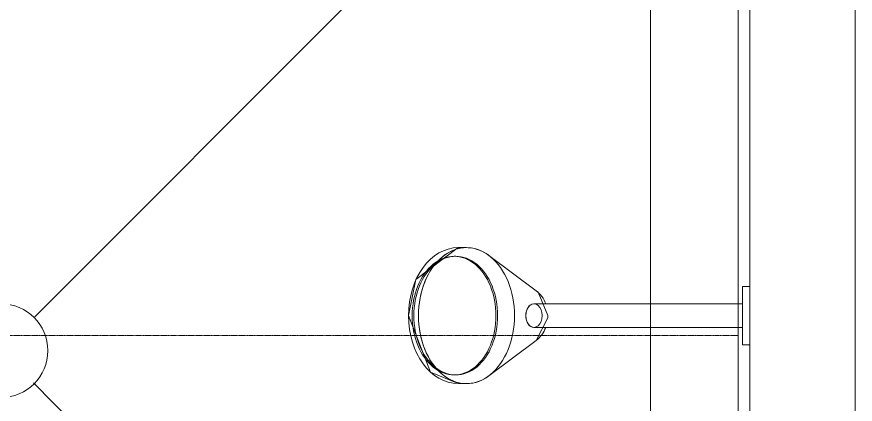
# Model space of a CAD drawing. Header units: millimetres. Extents: x -637480 to 299894, y -125373 to 39000.
# Drawn here: x 136774 to 137490, y 11324 to 11655 of the extents above; entities that cross this region are included whole.
import ezdxf

# ---------------------------------------------------------------- set-up
doc = ezdxf.new("R2010")
doc.units = ezdxf.units.MM
doc.linetypes.add('Xref building Toll$0$HIDDEN', pattern=[0.375, 0.25, -0.125])
for name, color, linetype, lineweight in [('AM_BOR', 4, 'Continuous', 25), ('Xref building Toll$0$A-WALL', 113, 'Continuous', 9), ('Xref building Toll$0$P-SANR-FIXT', 6, 'Continuous', 9)]:
    doc.layers.add(name, color=color, linetype=linetype, lineweight=lineweight)

# ---------------------------------------------------------------- blocks, each defined once
blk = doc.blocks.new('Xref building Toll$0$Shower Stall-2D - Shower Stall-2D-1628917-MASTER GROUND FLOOR')
at = {"layer": 'Xref building Toll$0$P-SANR-FIXT'}
for p, q in [((1260, 1260), (1260, 0)), ((1185, 1185), (658.95, 658.95)), ((1185, 1185), (1185, 75)), ((657.62, 602.38), (1185, 75))]:
    blk.add_line(p, q, dxfattribs=at)
for start, end in [(360, 180), (180, 360)]:
    blk.add_arc((630, 630), 40, start, end, dxfattribs=at)
blk = doc.blocks.new('Xref building Toll$0$Shower _3_ - Shower _3_-867422-MASTER GROUND FLOOR')
at = {"layer": 'Xref building Toll$0$P-SANR-FIXT'}
for p, q in [((-50.63, 252.82), (-50.63, 251.41)), ((50.63, 251.41), (50.63, 252.82)), ((-58.04, 249.29), (-58.04, 242.22)), ((-58.04, 249.29), (-58.04, 242.22)), ((58.04, 242.22), (58.04, 249.29)), ((58.04, 242.22), (58.04, 249.29)), ((-51.34, 223.08), (-21.27, 182.74)), ((-51.34, 223.08), (-21.27, 182.74)), ((21.27, 182.74), (51.34, 223.08)), ((21.27, 182.74), (51.34, 223.08)), ((-10, 6.48), (-10, 184.61)), ((-10, 184.54), (-10, 152.72)), ((10, 184.61), (10, 6.48)), ((10, 152.72), (10, 184.54)), ((-10, 25.44), (-10, 6.48)), ((10, 6.48), (10, 25.44)), ((-25, 6.48), (-25, 0)), ((-25, 6.48), (25, 6.48)), ((25, 6.48), (-25, 6.48)), ((-25, 6.48), (-25, 0)), ((25, 6.48), (-25, 6.48)), ((-25, 0), (25, 0)), ((25, 0), (-25, 0)), ((-25, 0), (25, 0)), ((0, 6.48), (0, 6.48)), ((0, 6.48), (0, 6.48)), ((25, 0), (25, 6.48)), ((25, 6.48), (25, 0))]:
    blk.add_line(p, q, dxfattribs=at)
at = {"layer": 'Xref building Toll$0$P-SANR-FIXT', "flags": 128}
for points in [[(0, 291.79), (-48.33, 272.91), (-58.04, 249.29)], [(58.04, 249.29), (30.72, 285.4), (0, 291.79)], [(-21.27, 182.74), (-1.8, 172.82), (0, 172.76)], [(0, 172.76), (19.89, 181.07), (21.27, 182.74)], [(-10, 152.72), (-10, 49.62), (-10, 25.44)], [(10, 25.44), (10, 134.47), (10, 152.72)]]:
    blk.add_lwpolyline(points, dxfattribs=at)
at = {"layer": 'Xref building Toll$0$P-SANR-FIXT'}
for centre, start, end in [((-2.34, 196.85), 216.70338, 251.06226), ((2.34, 196.85), 288.93774, 323.29662)]:
    blk.add_arc(centre, 23.61, start, end, dxfattribs=at)
for centre, major_axis, ratio, start_param, end_param in [((0, 249.29), (-58.04, 0), 0.732341, 3.141593, 6.283185), ((0, 252.82), (-50.63, 0), 0.707107, 4.712389, 7.853982), ((0, 251.41), (-50.63, 0), 0.707107, 4.712389, 7.853982), ((0, 252.82), (-50.63, 0), 0.707107, 1.570796, 4.712389), ((0, 251.41), (-50.63, 0), 0.707107, 1.570796, 4.712389), ((0, 242.22), (-58.04, 0), 0.707107, 4.712389, 6.768298), ((0, 242.22), (-58.04, 0), 0.707107, 4.712389, 7.853982), ((0, 242.22), (-58.04, 0), 0.707107, 1.570796, 4.712389), ((0, 242.22), (58.04, 0), 0.707107, 5.798073, 7.853982), ((0, 184.61), (-10, 0), 0.7, 3.141593, 6.283185), ((0, 184.54), (10, 0), 0.707107, 1.570796, 4.712389), ((0, 184.54), (10, 0), 0.707107, 4.712389, 7.853982)]:
    blk.add_ellipse(centre, major_axis=major_axis, ratio=ratio, start_param=start_param, end_param=end_param, dxfattribs=at)
blk = doc.blocks.new('Xref building Toll$0$ada_hand_sink_737 - 480 x 430mm-2215019-MASTER GROUND FLOOR')
at = {"layer": 'Xref building Toll$0$P-SANR-FIXT', "linetype": 'Xref building Toll$0$HIDDEN'}
blk.add_line((673.3, 1269.2), (673.3, 50), dxfattribs=at)
at = {"layer": 'Xref building Toll$0$P-SANR-FIXT'}
blk.add_line((102.89, 50), (913.11, 50), dxfattribs=at)
blk = doc.blocks.new('Xref building Toll')
at = {"layer": 'Xref building Toll$0$A-WALL', "lineweight": 18}
for p, q in [((137390.28, 12100), (137390.28, 10700)), ((137490.28, 10700), (137490.28, 12100))]:
    blk.add_line(p, q, dxfattribs=at)
at = {"layer": 'Xref building Toll$0$A-WALL'}
blk.add_line((137400.28, 10700), (137400.28, 12100), dxfattribs=at)
at = {"layer": 'Xref building Toll$0$P-SANR-FIXT'}
blk.add_blockref('Xref building Toll$0$Shower Stall-2D - Shower Stall-2D-1628917-MASTER GROUND FLOOR', (136130.28, 10740), dxfattribs=at)
for name, p, rotation in [('Xref building Toll$0$ada_hand_sink_737 - 480 x 430mm-2215019-MASTER GROUND FLOOR', (137440.28, 10709.74), 90), ('Xref building Toll$0$Shower _3_ - Shower _3_-867422-MASTER GROUND FLOOR', (137400.28, 11399.86), 90.00000000000146)]:
    blk.add_blockref(name, p, dxfattribs=dict(at, rotation=rotation))

msp = doc.modelspace()

# ---------------------------------------------------------------- block references
at = {"layer": 'AM_BOR'}
msp.add_blockref('Xref building Toll', (0, 0), dxfattribs=at)

doc.saveas('drawing.dxf')
